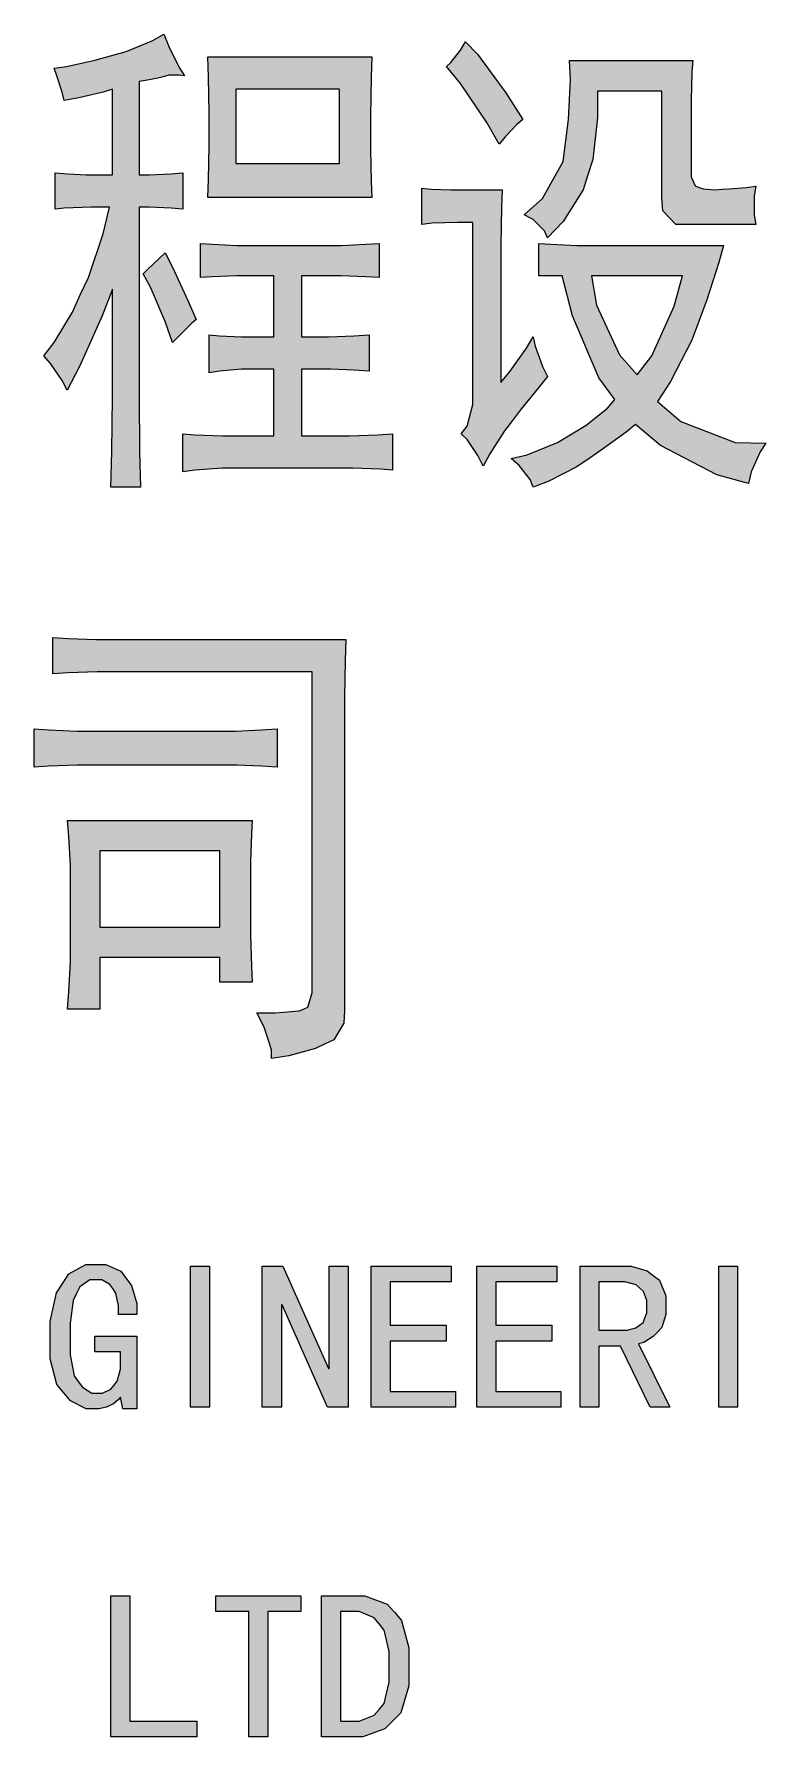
# Model space of a CAD drawing. Header units: millimetres. Extents: x 0 to 414, y 0 to 292.
# Drawn here: x 384.24 to 394.07, y 238.42 to 261.31 of the extents above; entities that cross this region are included whole.
import ezdxf

# ---------------------------------------------------------------- set-up
doc = ezdxf.new("R2010")
doc.units = ezdxf.units.MM

msp = doc.modelspace()

# ---------------------------------------------------------------- hatches: boundary and pattern name
h = msp.add_hatch(color=0)
h.dxf.hatch_style = 2
h.paths.add_polyline_path([(384.506611, 260.847417), (384.672417, 260.872111), (385.053417, 260.956778), (385.265083, 261.013222), (385.47675, 261.069667), (385.836583, 261.217833), (385.981222, 261.306028), (386.051778, 261.140222), (386.189361, 260.858), (386.259917, 260.745111), (386.189361, 260.755694), (386.04825, 260.752167), (385.974167, 260.731), (385.900083, 260.713361), (385.737806, 260.681611), (385.649611, 260.6675), (385.649611, 259.415139), (385.787194, 259.415139), (386.08, 259.425722), (386.23875, 259.439833), (386.23875, 258.953), (386.08, 258.967111), (385.787194, 258.977694), (385.649611, 258.977694), (385.649611, 256.726972), (385.649611, 256.44475), (385.656667, 255.689806), (385.66725, 255.217083), (385.272139, 255.217083), (385.282722, 255.689806), (385.293306, 256.430639), (385.293306, 256.702278), (385.293306, 257.877028), (385.155722, 257.520722), (384.848806, 256.839861), (384.683, 256.522361), (384.615972, 256.649361), (384.457222, 256.878667), (384.369028, 256.980972), (384.506611, 257.160889), (384.753556, 257.570111), (384.859389, 257.802944), (384.96875, 258.03225), (385.166306, 258.621389), (385.2545, 258.977694), (385.007556, 258.977694), (384.644194, 258.967111), (384.52425, 258.953), (384.52425, 259.439833), (384.693583, 259.425722), (384.940528, 259.415139), (385.018139, 259.415139), (385.293306, 259.415139), (385.293306, 260.565194), (385.166306, 260.526389), (384.84175, 260.448778), (384.644194, 260.4135), (384.615972, 260.526389), (384.545417, 260.745111)])
h = msp.add_hatch(color=0)
h.dxf.hatch_style = 2
h.paths.add_polyline_path([(390.038167, 261.203722), (390.196917, 261.037917), (390.577917, 260.515806), (390.807222, 260.155972), (390.726083, 260.092472), (390.570861, 259.926667), (390.489722, 259.824361), (390.323917, 260.117167), (389.967611, 260.642806), (389.780639, 260.872111), (389.840611, 260.925028), (389.967611, 261.090833)])
h = msp.add_hatch(color=0)
h.paths.add_polyline_path([(388.77875, 260.999111), (388.768167, 260.720417), (388.757583, 260.205361), (388.757583, 259.976056), (388.757583, 259.760861), (388.768167, 259.323417), (388.77875, 259.108222), (386.573889, 259.108222), (386.584472, 259.348111), (386.591528, 259.81025), (386.591528, 260.028972), (386.591528, 260.244167), (386.584472, 260.731), (386.573889, 260.999111)])
h.paths.add_polyline_path([(388.344833, 259.566833), (388.344833, 260.565194), (386.947833, 260.565194), (386.947833, 259.566833)])
h = msp.add_hatch(color=0)
h.dxf.hatch_style = 2
h.paths.add_polyline_path([(393.029722, 258.748389), (392.863917, 258.748389), (392.687528, 258.928306), (392.676944, 259.108222), (392.676944, 260.5405), (391.809111, 260.5405), (391.809111, 260.180667), (391.745611, 259.61975), (391.682111, 259.415139), (391.618611, 259.210528), (391.346972, 258.787194), (391.138833, 258.568472), (391.100028, 258.660194), (390.944806, 258.811889), (390.824861, 258.875389), (391.071806, 259.094111), (391.3505, 259.591528), (391.385778, 259.87375), (391.421056, 260.155972), (391.44575, 260.692194), (391.435167, 260.949722), (393.089694, 260.949722), (393.079111, 260.7945), (393.068528, 260.4135), (393.068528, 260.180667), (393.068528, 259.489222), (393.068528, 259.386917), (393.124972, 259.266972), (393.177889, 259.245806), (393.230806, 259.228167), (393.386028, 259.214056), (393.484806, 259.221111), (393.580056, 259.228167), (393.809361, 259.245806), (393.936361, 259.259917), (393.915194, 259.132917), (393.915194, 258.875389), (393.936361, 258.748389)])
h = msp.add_hatch(color=0)
h.dxf.hatch_style = 2
h.paths.add_polyline_path([(390.528528, 259.210528), (390.521472, 258.977694), (390.510889, 258.466167), (390.510889, 258.183944), (390.510889, 256.624667), (390.637889, 256.776361), (390.856611, 257.083278), (390.944806, 257.2385), (390.973028, 257.1115), (391.071806, 256.839861), (391.138833, 256.702278), (391.011833, 256.547056), (390.775472, 256.25425), (390.669639, 256.113139), (390.560278, 255.972028), (390.362722, 255.665111), (390.274528, 255.499306), (390.203972, 255.640417), (390.059333, 255.855611), (389.978194, 255.933222), (390.059333, 256.035528), (390.136944, 256.328333), (390.136944, 256.522361), (390.136944, 258.773083), (389.928806, 258.773083), (389.586611, 258.7625), (389.449028, 258.748389), (389.449028, 259.235222), (389.576028, 259.221111), (389.840611, 259.210528), (389.978194, 259.210528)])
h = msp.add_hatch(color=0)
h.dxf.hatch_style = 2
h.paths.add_polyline_path([(388.20725, 258.466167), (388.366, 258.466167), (388.697611, 258.480278), (388.877528, 258.490861), (388.877528, 258.03225), (388.697611, 258.042833), (388.366, 258.056944), (388.20725, 258.056944), (387.833306, 258.056944), (387.833306, 257.2385), (388.0485, 257.2385), (388.196667, 257.2385), (388.542389, 257.252611), (388.739944, 257.263194), (388.739944, 256.776361), (388.542389, 256.790472), (388.228417, 256.804583), (388.108472, 256.804583), (387.833306, 256.804583), (387.833306, 255.908528), (388.306028, 255.908528), (388.482417, 255.908528), (388.856361, 255.919111), (389.053917, 255.933222), (389.053917, 255.446389), (388.895167, 255.4605), (388.521222, 255.471083), (388.306028, 255.471083), (386.986639, 255.471083), (386.771444, 255.471083), (386.3975, 255.446389), (386.23875, 255.421694), (386.23875, 255.933222), (386.3975, 255.919111), (386.771444, 255.908528), (386.986639, 255.908528), (387.459361, 255.908528), (387.459361, 256.804583), (387.184194, 256.804583), (387.025444, 256.804583), (386.729111, 256.776361), (386.591528, 256.751667), (386.591528, 257.263194), (386.729111, 257.252611), (387.025444, 257.2385), (387.184194, 257.2385), (387.459361, 257.2385), (387.459361, 258.056944), (387.145389, 258.056944), (386.965472, 258.056944), (386.633861, 258.042833), (386.475111, 258.03225), (386.475111, 258.490861), (386.633861, 258.480278), (386.965472, 258.466167), (387.145389, 258.466167)])
h = msp.add_hatch(color=0)
h.paths.add_polyline_path([(391.022417, 258.490861), (391.181167, 258.480278), (391.533944, 258.466167), (391.7315, 258.466167), (393.502444, 258.466167), (393.442472, 258.236861), (393.280194, 257.732389), (393.177889, 257.457222), (393.075583, 257.182056), (392.793361, 256.63525), (392.616972, 256.367139), (392.930944, 256.099028), (393.661194, 255.816806), (394.073944, 255.806222), (393.996333, 255.689806), (393.876389, 255.421694), (393.837583, 255.266472), (393.41425, 255.382889), (392.655778, 255.778), (392.320639, 256.060222), (392.193639, 255.957917), (391.89025, 255.735667), (391.710333, 255.612194), (391.533944, 255.49225), (391.149417, 255.294694), (390.944806, 255.217083), (390.906, 255.319389), (390.757833, 255.509889), (390.648472, 255.601611), (390.863667, 255.651), (391.272889, 255.816806), (391.466917, 255.933222), (391.657417, 256.049639), (391.946694, 256.278944), (392.045472, 256.395361), (391.830278, 256.688167), (391.473972, 257.520722), (391.336389, 258.056944), (391.022417, 258.056944)])
h.paths.add_polyline_path([(392.341806, 256.726972), (392.539361, 256.980972), (392.84275, 257.647722), (392.952111, 258.056944), (391.7315, 258.056944), (391.798528, 257.661833), (392.105444, 256.995083)])
h = msp.add_hatch(color=0)
h.dxf.hatch_style = 2
h.paths.add_polyline_path([(386.002389, 258.363861), (386.101167, 258.173361), (386.305778, 257.725333), (386.415139, 257.467806), (386.355167, 257.418417), (386.199944, 257.263194), (386.101167, 257.160889), (386.002389, 257.443111), (385.804833, 257.90525), (385.706056, 258.081639), (385.766028, 258.145139), (385.914194, 258.28625)])
h = msp.add_hatch(color=0)
h.dxf.hatch_style = 2
h.paths.add_polyline_path([(388.4295, 253.167444), (388.418917, 252.88875), (388.411861, 252.387806), (388.411861, 252.172611), (388.411861, 248.179167), (388.401278, 248.013361), (388.267222, 247.787583), (388.14375, 247.731139), (388.020278, 247.674694), (387.663972, 247.575917), (387.427611, 247.537111), (387.427611, 247.653528), (387.328833, 247.960444), (387.230056, 248.154472), (387.484056, 248.154472), (387.801556, 248.179167), (387.858, 248.203861), (387.917972, 248.228556), (387.977944, 248.422583), (387.977944, 248.588389), (387.977944, 252.733528), (385.261556, 252.733528), (385.085167, 252.733528), (384.700639, 252.722944), (384.4925, 252.708833), (384.4925, 253.195667), (384.700639, 253.181556), (385.074583, 253.167444), (385.240389, 253.167444)])
h = msp.add_hatch(color=0)
h.dxf.hatch_style = 2
h.paths.add_polyline_path([(386.817306, 251.939778), (386.944306, 251.939778), (387.290028, 251.953889), (387.505222, 251.968), (387.505222, 251.452944), (387.297083, 251.467056), (386.961944, 251.481167), (386.834944, 251.481167), (385.004028, 251.481167), (384.817056, 251.481167), (384.432528, 251.467056), (384.2385, 251.452944), (384.2385, 251.968), (384.432528, 251.953889), (384.817056, 251.939778), (385.004028, 251.939778)])
h = msp.add_hatch(color=0)
h.paths.add_polyline_path([(387.170083, 250.736806), (387.1595, 250.560417), (387.148917, 250.175889), (387.148917, 249.971278), (387.148917, 249.406833), (387.148917, 249.202222), (387.1595, 248.778889), (387.170083, 248.563694), (386.736167, 248.563694), (386.736167, 248.895306), (385.123972, 248.895306), (385.123972, 248.203861), (384.690056, 248.203861), (384.707694, 248.433167), (384.728861, 248.842389), (384.728861, 249.022306), (384.728861, 249.971278), (384.728861, 250.137083), (384.707694, 250.521611), (384.690056, 250.736806)])
h.paths.add_polyline_path([(386.736167, 249.304528), (386.736167, 250.327583), (385.123972, 250.327583), (385.123972, 249.304528)])
h = msp.add_hatch(color=0)
h.dxf.hatch_style = 2
h.paths.add_polyline_path([(385.617861, 242.831056), (385.430889, 242.831056), (385.399139, 242.986278), (385.374444, 242.954528), (385.307417, 242.898083), (385.258028, 242.876917), (385.212167, 242.852222), (385.109861, 242.831056), (385.053417, 242.831056), (384.937, 242.831056), (384.728861, 242.940417), (384.637139, 243.04625), (384.545417, 243.155611), (384.453694, 243.501333), (384.453694, 243.741222), (384.453694, 244.002278), (384.538361, 244.390333), (384.623028, 244.517333), (384.704167, 244.644333), (384.933472, 244.771333), (385.074583, 244.771333), (385.205111, 244.771333), (385.402667, 244.679611), (385.47675, 244.584361), (385.547306, 244.489111), (385.617861, 244.245694), (385.617861, 244.097528), (385.374444, 244.097528), (385.374444, 244.213944), (385.335639, 244.386806), (385.296833, 244.446778), (385.258028, 244.503222), (385.148667, 244.563194), (385.074583, 244.563194), (384.986389, 244.563194), (384.855861, 244.471472), (384.81, 244.37975), (384.764139, 244.288028), (384.721806, 243.981111), (384.721806, 243.762389), (384.721806, 243.557778), (384.77825, 243.275556), (384.831167, 243.197944), (384.887611, 243.120333), (385.014611, 243.042722), (385.088694, 243.042722), (385.15925, 243.042722), (385.272139, 243.095639), (385.314472, 243.148556), (385.356806, 243.201472), (385.399139, 243.36375), (385.399139, 243.473111), (385.399139, 243.596583), (385.053417, 243.596583), (385.053417, 243.80825), (385.617861, 243.80825)])
h = msp.add_hatch(color=0)
h.dxf.hatch_style = 2
h.paths.add_polyline_path([(386.595056, 242.852222), (386.341056, 242.852222), (386.341056, 244.750167), (386.595056, 244.750167)])
h = msp.add_hatch(color=0)
h.dxf.hatch_style = 2
h.paths.add_polyline_path([(388.457722, 242.852222), (388.182556, 242.852222), (387.57225, 244.228056), (387.561667, 244.228056), (387.561667, 242.852222), (387.304139, 242.852222), (387.304139, 244.750167), (387.582833, 244.750167), (388.193139, 243.374333), (388.203722, 243.374333), (388.203722, 244.750167), (388.457722, 244.750167)])
h = msp.add_hatch(color=0)
h.dxf.hatch_style = 2
h.paths.add_polyline_path([(389.900583, 242.852222), (388.768167, 242.852222), (388.768167, 244.750167), (389.844139, 244.750167), (389.844139, 244.5385), (389.025694, 244.5385), (389.025694, 243.952889), (389.777111, 243.952889), (389.777111, 243.741222), (389.025694, 243.741222), (389.025694, 243.063889), (389.900583, 243.063889)])
h = msp.add_hatch(color=0)
h.dxf.hatch_style = 2
h.paths.add_polyline_path([(391.31875, 242.852222), (390.189861, 242.852222), (390.189861, 244.750167), (391.265833, 244.750167), (391.265833, 244.5385), (390.443861, 244.5385), (390.443861, 243.952889), (391.198806, 243.952889), (391.198806, 243.741222), (390.443861, 243.741222), (390.443861, 243.063889), (391.31875, 243.063889)])
h = msp.add_hatch(color=0)
h.paths.add_polyline_path([(392.782778, 242.852222), (392.518194, 242.852222), (392.119556, 243.674194), (391.830278, 243.674194), (391.830278, 242.852222), (391.576278, 242.852222), (391.576278, 244.750167), (392.130139, 244.750167), (392.264194, 244.750167), (392.479389, 244.686667), (392.560528, 244.623167), (392.645194, 244.559667), (392.729861, 244.351528), (392.729861, 244.206889), (392.729861, 244.097528), (392.673417, 243.924667), (392.616972, 243.861167), (392.560528, 243.801194), (392.433528, 243.723583), (392.362972, 243.705944)])
h.paths.add_polyline_path([(392.472333, 244.206889), (392.472333, 244.2845), (392.426472, 244.407972), (392.380611, 244.450306), (392.331222, 244.496167), (392.179528, 244.5385), (392.073694, 244.5385), (391.830278, 244.5385), (391.830278, 243.885861), (392.140722, 243.885861), (392.20775, 243.885861), (392.324167, 243.921139), (392.373556, 243.956417), (392.422944, 243.991694), (392.472333, 244.118694)])
h = msp.add_hatch(color=0)
h.dxf.hatch_style = 2
h.paths.add_polyline_path([(393.692944, 242.852222), (393.438944, 242.852222), (393.438944, 244.750167), (393.692944, 244.750167)])
h = msp.add_hatch(color=0)
h.dxf.hatch_style = 2
h.paths.add_polyline_path([(386.425722, 238.421333), (385.272139, 238.421333), (385.272139, 240.319278), (385.526139, 240.319278), (385.526139, 238.633), (386.425722, 238.633)])
h = msp.add_hatch(color=0)
h.dxf.hatch_style = 2
h.paths.add_polyline_path([(387.822722, 240.107611), (387.378222, 240.107611), (387.378222, 238.421333), (387.124222, 238.421333), (387.124222, 240.107611), (386.679722, 240.107611), (386.679722, 240.319278), (387.822722, 240.319278)])
h = msp.add_hatch(color=0)
h.paths.add_polyline_path([(389.276167, 239.36325), (389.276167, 239.10925), (389.166806, 238.745889), (389.060972, 238.636528), (388.951611, 238.530694), (388.658806, 238.421333), (388.478889, 238.421333), (388.101417, 238.421333), (388.101417, 240.319278), (388.478889, 240.319278), (388.6835, 240.319278), (388.983361, 240.206389), (389.082139, 240.097028), (389.177389, 239.984139), (389.276167, 239.620778)])
h.paths.add_polyline_path([(389.011583, 239.36325), (389.011583, 239.571389), (388.944556, 239.857139), (388.877528, 239.941806), (388.8105, 240.022944), (388.609417, 240.107611), (388.478889, 240.107611), (388.355417, 240.107611), (388.355417, 238.633), (388.478889, 238.633), (388.609417, 238.633), (388.8105, 238.714139), (388.877528, 238.79175), (388.944556, 238.872889), (389.011583, 239.158639)])

# ---------------------------------------------------------------- linework, layer by layer
at = {"color": 0, "lineweight": 0}
for points in [[(384.506611, 260.847417), (384.672417, 260.872111), (385.053417, 260.956778), (385.265083, 261.013222), (385.47675, 261.069667), (385.836583, 261.217833), (385.981222, 261.306028), (386.051778, 261.140222), (386.189361, 260.858), (386.259917, 260.745111), (386.189361, 260.755694), (386.04825, 260.752167), (385.974167, 260.731), (385.900083, 260.713361), (385.737806, 260.681611), (385.649611, 260.6675), (385.649611, 259.415139), (385.787194, 259.415139), (386.08, 259.425722), (386.23875, 259.439833), (386.23875, 258.953), (386.08, 258.967111), (385.787194, 258.977694), (385.649611, 258.977694), (385.649611, 256.726972), (385.649611, 256.44475), (385.656667, 255.689806), (385.66725, 255.217083), (385.272139, 255.217083), (385.282722, 255.689806), (385.293306, 256.430639), (385.293306, 256.702278), (385.293306, 257.877028), (385.155722, 257.520722), (384.848806, 256.839861), (384.683, 256.522361), (384.615972, 256.649361), (384.457222, 256.878667), (384.369028, 256.980972), (384.506611, 257.160889), (384.753556, 257.570111), (384.859389, 257.802944), (384.96875, 258.03225), (385.166306, 258.621389), (385.2545, 258.977694), (385.007556, 258.977694), (384.644194, 258.967111), (384.52425, 258.953), (384.52425, 259.439833), (384.693583, 259.425722), (384.940528, 259.415139), (385.018139, 259.415139), (385.293306, 259.415139), (385.293306, 260.565194), (385.166306, 260.526389), (384.84175, 260.448778), (384.644194, 260.4135), (384.615972, 260.526389), (384.545417, 260.745111)], [(390.038167, 261.203722), (390.196917, 261.037917), (390.577917, 260.515806), (390.807222, 260.155972), (390.726083, 260.092472), (390.570861, 259.926667), (390.489722, 259.824361), (390.323917, 260.117167), (389.967611, 260.642806), (389.780639, 260.872111), (389.840611, 260.925028), (389.967611, 261.090833)], [(388.77875, 260.999111), (388.768167, 260.720417), (388.757583, 260.205361), (388.757583, 259.976056), (388.757583, 259.760861), (388.768167, 259.323417), (388.77875, 259.108222), (386.573889, 259.108222), (386.584472, 259.348111), (386.591528, 259.81025), (386.591528, 260.028972), (386.591528, 260.244167), (386.584472, 260.731), (386.573889, 260.999111)], [(393.029722, 258.748389), (392.863917, 258.748389), (392.687528, 258.928306), (392.676944, 259.108222), (392.676944, 260.5405), (391.809111, 260.5405), (391.809111, 260.180667), (391.745611, 259.61975), (391.682111, 259.415139), (391.618611, 259.210528), (391.346972, 258.787194), (391.138833, 258.568472), (391.100028, 258.660194), (390.944806, 258.811889), (390.824861, 258.875389), (391.071806, 259.094111), (391.3505, 259.591528), (391.385778, 259.87375), (391.421056, 260.155972), (391.44575, 260.692194), (391.435167, 260.949722), (393.089694, 260.949722), (393.079111, 260.7945), (393.068528, 260.4135), (393.068528, 260.180667), (393.068528, 259.489222), (393.068528, 259.386917), (393.124972, 259.266972), (393.177889, 259.245806), (393.230806, 259.228167), (393.386028, 259.214056), (393.484806, 259.221111), (393.580056, 259.228167), (393.809361, 259.245806), (393.936361, 259.259917), (393.915194, 259.132917), (393.915194, 258.875389), (393.936361, 258.748389)], [(388.344833, 259.566833), (388.344833, 260.565194), (386.947833, 260.565194), (386.947833, 259.566833)], [(390.528528, 259.210528), (390.521472, 258.977694), (390.510889, 258.466167), (390.510889, 258.183944), (390.510889, 256.624667), (390.637889, 256.776361), (390.856611, 257.083278), (390.944806, 257.2385), (390.973028, 257.1115), (391.071806, 256.839861), (391.138833, 256.702278), (391.011833, 256.547056), (390.775472, 256.25425), (390.669639, 256.113139), (390.560278, 255.972028), (390.362722, 255.665111), (390.274528, 255.499306), (390.203972, 255.640417), (390.059333, 255.855611), (389.978194, 255.933222), (390.059333, 256.035528), (390.136944, 256.328333), (390.136944, 256.522361), (390.136944, 258.773083), (389.928806, 258.773083), (389.586611, 258.7625), (389.449028, 258.748389), (389.449028, 259.235222), (389.576028, 259.221111), (389.840611, 259.210528), (389.978194, 259.210528)], [(388.20725, 258.466167), (388.366, 258.466167), (388.697611, 258.480278), (388.877528, 258.490861), (388.877528, 258.03225), (388.697611, 258.042833), (388.366, 258.056944), (388.20725, 258.056944), (387.833306, 258.056944), (387.833306, 257.2385), (388.0485, 257.2385), (388.196667, 257.2385), (388.542389, 257.252611), (388.739944, 257.263194), (388.739944, 256.776361), (388.542389, 256.790472), (388.228417, 256.804583), (388.108472, 256.804583), (387.833306, 256.804583), (387.833306, 255.908528), (388.306028, 255.908528), (388.482417, 255.908528), (388.856361, 255.919111), (389.053917, 255.933222), (389.053917, 255.446389), (388.895167, 255.4605), (388.521222, 255.471083), (388.306028, 255.471083), (386.986639, 255.471083), (386.771444, 255.471083), (386.3975, 255.446389), (386.23875, 255.421694), (386.23875, 255.933222), (386.3975, 255.919111), (386.771444, 255.908528), (386.986639, 255.908528), (387.459361, 255.908528), (387.459361, 256.804583), (387.184194, 256.804583), (387.025444, 256.804583), (386.729111, 256.776361), (386.591528, 256.751667), (386.591528, 257.263194), (386.729111, 257.252611), (387.025444, 257.2385), (387.184194, 257.2385), (387.459361, 257.2385), (387.459361, 258.056944), (387.145389, 258.056944), (386.965472, 258.056944), (386.633861, 258.042833), (386.475111, 258.03225), (386.475111, 258.490861), (386.633861, 258.480278), (386.965472, 258.466167), (387.145389, 258.466167)], [(391.022417, 258.490861), (391.181167, 258.480278), (391.533944, 258.466167), (391.7315, 258.466167), (393.502444, 258.466167), (393.442472, 258.236861), (393.280194, 257.732389), (393.177889, 257.457222), (393.075583, 257.182056), (392.793361, 256.63525), (392.616972, 256.367139), (392.930944, 256.099028), (393.661194, 255.816806), (394.073944, 255.806222), (393.996333, 255.689806), (393.876389, 255.421694), (393.837583, 255.266472), (393.41425, 255.382889), (392.655778, 255.778), (392.320639, 256.060222), (392.193639, 255.957917), (391.89025, 255.735667), (391.710333, 255.612194), (391.533944, 255.49225), (391.149417, 255.294694), (390.944806, 255.217083), (390.906, 255.319389), (390.757833, 255.509889), (390.648472, 255.601611), (390.863667, 255.651), (391.272889, 255.816806), (391.466917, 255.933222), (391.657417, 256.049639), (391.946694, 256.278944), (392.045472, 256.395361), (391.830278, 256.688167), (391.473972, 257.520722), (391.336389, 258.056944), (391.022417, 258.056944)], [(386.002389, 258.363861), (386.101167, 258.173361), (386.305778, 257.725333), (386.415139, 257.467806), (386.355167, 257.418417), (386.199944, 257.263194), (386.101167, 257.160889), (386.002389, 257.443111), (385.804833, 257.90525), (385.706056, 258.081639), (385.766028, 258.145139), (385.914194, 258.28625)], [(392.341806, 256.726972), (392.539361, 256.980972), (392.84275, 257.647722), (392.952111, 258.056944), (391.7315, 258.056944), (391.798528, 257.661833), (392.105444, 256.995083)], [(388.4295, 253.167444), (388.418917, 252.88875), (388.411861, 252.387806), (388.411861, 252.172611), (388.411861, 248.179167), (388.401278, 248.013361), (388.267222, 247.787583), (388.14375, 247.731139), (388.020278, 247.674694), (387.663972, 247.575917), (387.427611, 247.537111), (387.427611, 247.653528), (387.328833, 247.960444), (387.230056, 248.154472), (387.484056, 248.154472), (387.801556, 248.179167), (387.858, 248.203861), (387.917972, 248.228556), (387.977944, 248.422583), (387.977944, 248.588389), (387.977944, 252.733528), (385.261556, 252.733528), (385.085167, 252.733528), (384.700639, 252.722944), (384.4925, 252.708833), (384.4925, 253.195667), (384.700639, 253.181556), (385.074583, 253.167444), (385.240389, 253.167444)], [(386.817306, 251.939778), (386.944306, 251.939778), (387.290028, 251.953889), (387.505222, 251.968), (387.505222, 251.452944), (387.297083, 251.467056), (386.961944, 251.481167), (386.834944, 251.481167), (385.004028, 251.481167), (384.817056, 251.481167), (384.432528, 251.467056), (384.2385, 251.452944), (384.2385, 251.968), (384.432528, 251.953889), (384.817056, 251.939778), (385.004028, 251.939778)], [(387.170083, 250.736806), (387.1595, 250.560417), (387.148917, 250.175889), (387.148917, 249.971278), (387.148917, 249.406833), (387.148917, 249.202222), (387.1595, 248.778889), (387.170083, 248.563694), (386.736167, 248.563694), (386.736167, 248.895306), (385.123972, 248.895306), (385.123972, 248.203861), (384.690056, 248.203861), (384.707694, 248.433167), (384.728861, 248.842389), (384.728861, 249.022306), (384.728861, 249.971278), (384.728861, 250.137083), (384.707694, 250.521611), (384.690056, 250.736806)], [(386.736167, 249.304528), (386.736167, 250.327583), (385.123972, 250.327583), (385.123972, 249.304528)], [(385.617861, 242.831056), (385.430889, 242.831056), (385.399139, 242.986278), (385.374444, 242.954528), (385.307417, 242.898083), (385.258028, 242.876917), (385.212167, 242.852222), (385.109861, 242.831056), (385.053417, 242.831056), (384.937, 242.831056), (384.728861, 242.940417), (384.637139, 243.04625), (384.545417, 243.155611), (384.453694, 243.501333), (384.453694, 243.741222), (384.453694, 244.002278), (384.538361, 244.390333), (384.623028, 244.517333), (384.704167, 244.644333), (384.933472, 244.771333), (385.074583, 244.771333), (385.205111, 244.771333), (385.402667, 244.679611), (385.47675, 244.584361), (385.547306, 244.489111), (385.617861, 244.245694), (385.617861, 244.097528), (385.374444, 244.097528), (385.374444, 244.213944), (385.335639, 244.386806), (385.296833, 244.446778), (385.258028, 244.503222), (385.148667, 244.563194), (385.074583, 244.563194), (384.986389, 244.563194), (384.855861, 244.471472), (384.81, 244.37975), (384.764139, 244.288028), (384.721806, 243.981111), (384.721806, 243.762389), (384.721806, 243.557778), (384.77825, 243.275556), (384.831167, 243.197944), (384.887611, 243.120333), (385.014611, 243.042722), (385.088694, 243.042722), (385.15925, 243.042722), (385.272139, 243.095639), (385.314472, 243.148556), (385.356806, 243.201472), (385.399139, 243.36375), (385.399139, 243.473111), (385.399139, 243.596583), (385.053417, 243.596583), (385.053417, 243.80825), (385.617861, 243.80825)], [(386.595056, 242.852222), (386.341056, 242.852222), (386.341056, 244.750167), (386.595056, 244.750167)], [(388.457722, 242.852222), (388.182556, 242.852222), (387.57225, 244.228056), (387.561667, 244.228056), (387.561667, 242.852222), (387.304139, 242.852222), (387.304139, 244.750167), (387.582833, 244.750167), (388.193139, 243.374333), (388.203722, 243.374333), (388.203722, 244.750167), (388.457722, 244.750167)], [(389.900583, 242.852222), (388.768167, 242.852222), (388.768167, 244.750167), (389.844139, 244.750167), (389.844139, 244.5385), (389.025694, 244.5385), (389.025694, 243.952889), (389.777111, 243.952889), (389.777111, 243.741222), (389.025694, 243.741222), (389.025694, 243.063889), (389.900583, 243.063889)], [(391.31875, 242.852222), (390.189861, 242.852222), (390.189861, 244.750167), (391.265833, 244.750167), (391.265833, 244.5385), (390.443861, 244.5385), (390.443861, 243.952889), (391.198806, 243.952889), (391.198806, 243.741222), (390.443861, 243.741222), (390.443861, 243.063889), (391.31875, 243.063889)], [(392.782778, 242.852222), (392.518194, 242.852222), (392.119556, 243.674194), (391.830278, 243.674194), (391.830278, 242.852222), (391.576278, 242.852222), (391.576278, 244.750167), (392.130139, 244.750167), (392.264194, 244.750167), (392.479389, 244.686667), (392.560528, 244.623167), (392.645194, 244.559667), (392.729861, 244.351528), (392.729861, 244.206889), (392.729861, 244.097528), (392.673417, 243.924667), (392.616972, 243.861167), (392.560528, 243.801194), (392.433528, 243.723583), (392.362972, 243.705944)], [(393.692944, 242.852222), (393.438944, 242.852222), (393.438944, 244.750167), (393.692944, 244.750167)], [(392.472333, 244.206889), (392.472333, 244.2845), (392.426472, 244.407972), (392.380611, 244.450306), (392.331222, 244.496167), (392.179528, 244.5385), (392.073694, 244.5385), (391.830278, 244.5385), (391.830278, 243.885861), (392.140722, 243.885861), (392.20775, 243.885861), (392.324167, 243.921139), (392.373556, 243.956417), (392.422944, 243.991694), (392.472333, 244.118694)], [(386.425722, 238.421333), (385.272139, 238.421333), (385.272139, 240.319278), (385.526139, 240.319278), (385.526139, 238.633), (386.425722, 238.633)], [(387.822722, 240.107611), (387.378222, 240.107611), (387.378222, 238.421333), (387.124222, 238.421333), (387.124222, 240.107611), (386.679722, 240.107611), (386.679722, 240.319278), (387.822722, 240.319278)], [(389.276167, 239.36325), (389.276167, 239.10925), (389.166806, 238.745889), (389.060972, 238.636528), (388.951611, 238.530694), (388.658806, 238.421333), (388.478889, 238.421333), (388.101417, 238.421333), (388.101417, 240.319278), (388.478889, 240.319278), (388.6835, 240.319278), (388.983361, 240.206389), (389.082139, 240.097028), (389.177389, 239.984139), (389.276167, 239.620778)], [(389.011583, 239.36325), (389.011583, 239.571389), (388.944556, 239.857139), (388.877528, 239.941806), (388.8105, 240.022944), (388.609417, 240.107611), (388.478889, 240.107611), (388.355417, 240.107611), (388.355417, 238.633), (388.478889, 238.633), (388.609417, 238.633), (388.8105, 238.714139), (388.877528, 238.79175), (388.944556, 238.872889), (389.011583, 239.158639)]]:
    msp.add_lwpolyline(points, close=True, dxfattribs=at)

doc.saveas('drawing.dxf')
